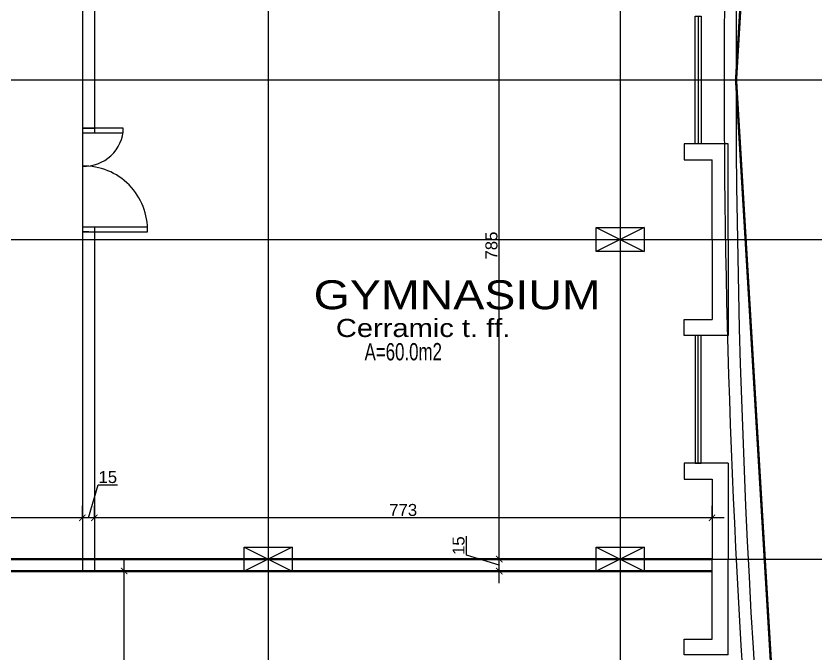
# Model space of a CAD drawing. Extents: x 250879 to 348495, y -51522 to -9360.
# Drawn here: x 299577 to 300580, y -42692 to -41892 of the extents above; entities that cross this region are included whole.
import ezdxf

# ---------------------------------------------------------------- set-up
doc = ezdxf.new("R2010")
doc.units = 0
doc.layers.get('0').update_dxf_attribs({"linetype": 'CONTINUOUS'})
doc.layers.get('DEFPOINTS').update_dxf_attribs({"color": 9, "linetype": 'CONTINUOUS'})
doc.layers.add('A-text finishing', color=6, linetype='CONTINUOUS', lineweight=13)
doc.layers.add('A-text function', color=30, linetype='CONTINUOUS', lineweight=20)
for name, color, linetype in [('AXIS', 1, 'CONTINUOUS'), ('COLUMN', 5, 'CONTINUOUS'), ('FURNITURE', 4, 'CONTINUOUS'), ('HATCH', 8, 'CONTINUOUS'), ('TEXT', 3, 'CONTINUOUS'), ('WALL', 7, 'CONTINUOUS'), ('WALL1', 2, 'CONTINUOUS')]:
    doc.layers.add(name, color=color, linetype=linetype)
doc.styles.add('ARIAL', font='BOD_CR.TTF', dxfattribs={"width": 1.2})
doc.styles.get("Standard").update_dxf_attribs({"font": 'sanss___.ttf', "height": 15})
doc.dimstyles.new('STANDARD$0', dxfattribs={"dimscale": 0, "dimtxt": 12, "dimasz": 8, "dimexe": 15, "dimexo": 0.0625, "dimgap": 2, "dimtad": 1, "dimdec": 0, "dimzin": 0, "dimdsep": 46, "dimtxsty": 'Standard', "dimblk1": 'ARCHTICK', "dimblk2": 'ARCHTICK', "dimsah": 1, "dimcen": 0.09, "dimdle": 15, "dimclrd": 3, "dimclre": 3, "dimclrt": 3, "dimazin": 0, "dimtfac": 1, "dimtdec": 0, "dimtofl": 0, "dimtmove": 1, "dimatfit": 3, "dimldrblk": 'ARCHTICK', "dimfxl": 1.0455, "dimfxlon": 1, "dimtolj": 1, "dimtzin": 0, "dimarcsym": 0})

# ---------------------------------------------------------------- blocks, each defined once
blk = doc.blocks.new('COLUMN')
at = {"layer": 'AXIS'}
for p, q in [((236924.7, -9644.3), (236984.7, -9674.3)), ((236984.7, -9644.3), (236924.7, -9674.3))]:
    blk.add_line(p, q, dxfattribs=at)
at = {"layer": 'COLUMN'}
blk.add_lwpolyline([(236924.7, -9644.3), (236984.7, -9644.3), (236984.7, -9674.3), (236924.7, -9674.3)], close=True, dxfattribs=at)
blk = doc.blocks.new('_ARCHTICK')
at = {"color": 0, "linetype": 'ByBlock', "const_width": 0.15}
blk.add_lwpolyline([(-0.5, -0.5), (0.5, 0.5)], dxfattribs=at)
blk = doc.blocks.new('*D1756')
at = {"layer": 'DEFPOINTS', "color": 0, "linetype": 'Continuous', "transparency": 16777216}
for p in [(299702.3, -42587), (299712.5, -42587), (299740.4, -43498.4)]:
    blk.add_point(p, dxfattribs=at)
at = {"layer": 'WALL', "color": 3, "linetype": 'Continuous', "lineweight": -2, "transparency": 16777216}
for p, q in [((299712.5, -43513.4), (299712.5, -42572)), ((299711.5, -42587), (299727.5, -42587)), ((299713.5, -43498.4), (299697.5, -43498.4))]:
    blk.add_line(p, q, dxfattribs=at)
at = {"layer": 'WALL', "color": 3, "linetype": 'Continuous', "lineweight": -2, "transparency": 16777216, "xscale": 8, "yscale": 8, "zscale": 8}
for p, rotation in [((299712.5, -42587), 90), ((299712.5, -43498.4), 270)]:
    blk.add_blockref('_ARCHTICK', p, dxfattribs=dict(at, rotation=rotation))
at = {"layer": 'WALL', "color": 3, "linetype": 'Continuous', "transparency": 16777216, "insert": (299702.8, -43042.7), "char_height": 15, "attachment_point": 5, "rotation": 90}
blk.add_mtext('\\A1;911', dxfattribs=at)
blk = doc.blocks.new('*D1757')
at = {"layer": 'DEFPOINTS', "color": 0, "linetype": 'Continuous', "transparency": 16777216}
for p in [(299675.3, -42520.3), (299675.3, -42522), (300448.3, -42522)]:
    blk.add_point(p, dxfattribs=at)
at = {"layer": 'WALL', "color": 3, "linetype": 'Continuous', "lineweight": -2, "transparency": 16777216}
for p, q in [((299675.3, -42521.3), (299675.3, -42505.3)), ((300448.3, -42521.3), (300448.3, -42505.3)), ((300463.3, -42520.3), (299660.3, -42520.3))]:
    blk.add_line(p, q, dxfattribs=at)
at = {"layer": 'WALL', "color": 3, "linetype": 'Continuous', "lineweight": -2, "transparency": 16777216, "xscale": 8, "yscale": 8, "zscale": 8, "rotation": 180}
blk.add_blockref('_ARCHTICK', (299675.3, -42520.3), dxfattribs=at)
at = {"layer": 'WALL', "color": 3, "linetype": 'Continuous', "lineweight": -2, "transparency": 16777216, "xscale": 8, "yscale": 8, "zscale": 8}
blk.add_blockref('_ARCHTICK', (300448.3, -42520.3), dxfattribs=at)
at = {"layer": 'WALL', "color": 3, "linetype": 'Continuous', "transparency": 16777216, "insert": (300061.8, -42510.6), "char_height": 15, "attachment_point": 5}
blk.add_mtext('\\A1;773', dxfattribs=at)
blk = doc.blocks.new('*D1884')
at = {"layer": 'DEFPOINTS', "color": 0, "linetype": 'Continuous', "transparency": 16777216}
for p in [(300182, -42572), (300182, -42572), (300182, -42587)]:
    blk.add_point(p, dxfattribs=at)
at = {"layer": 'WALL', "color": 3, "linetype": 'Continuous', "lineweight": -2, "transparency": 16777216}
for p, q in [((300140.8, -42567.1), (300140.8, -42543.2)), ((300182, -42602), (300182, -42557)), ((300182, -42579.5), (300140.8, -42567.1)), ((300182, -42572), (300167, -42572)), ((300182, -42587), (300167, -42587))]:
    blk.add_line(p, q, dxfattribs=at)
at = {"layer": 'WALL', "color": 3, "linetype": 'Continuous', "lineweight": -2, "transparency": 16777216, "xscale": 8, "yscale": 8, "zscale": 8}
for p, rotation in [((300182, -42572), 90), ((300182, -42587), 270)]:
    blk.add_blockref('_ARCHTICK', p, dxfattribs=dict(at, rotation=rotation))
at = {"layer": 'WALL', "color": 3, "linetype": 'Continuous', "transparency": 16777216, "insert": (300131.1, -42555.2), "char_height": 15, "attachment_point": 5, "rotation": 90}
blk.add_mtext('\\A1;15', dxfattribs=at)
blk = doc.blocks.new('*D1885')
at = {"layer": 'DEFPOINTS', "color": 0, "linetype": 'Continuous', "transparency": 16777216}
for p in [(300182, -41787), (300239.5, -41787), (300182, -42572)]:
    blk.add_point(p, dxfattribs=at)
at = {"layer": 'WALL', "color": 3, "linetype": 'Continuous', "lineweight": -2, "transparency": 16777216}
for p, q in [((300182, -42587), (300182, -41772)), ((300183, -41787), (300167, -41787)), ((300182, -42572), (300167, -42572))]:
    blk.add_line(p, q, dxfattribs=at)
at = {"layer": 'WALL', "color": 3, "linetype": 'Continuous', "lineweight": -2, "transparency": 16777216, "xscale": 8, "yscale": 8, "zscale": 8}
for p, rotation in [((300182, -41787), 90), ((300182, -42572), 270)]:
    blk.add_blockref('_ARCHTICK', p, dxfattribs=dict(at, rotation=rotation))
at = {"layer": 'WALL', "color": 3, "linetype": 'Continuous', "transparency": 16777216, "insert": (300172.3, -42179.5), "char_height": 15, "attachment_point": 5, "rotation": 90}
blk.add_mtext('\\A1;785', dxfattribs=at)
blk = doc.blocks.new('*D1910')
at = {"layer": 'DEFPOINTS', "color": 0, "linetype": 'Continuous', "transparency": 16777216}
for p in [(299660.3, -42520.3), (299660.3, -42520.3), (299675.3, -42520.3)]:
    blk.add_point(p, dxfattribs=at)
at = {"layer": 'WALL', "color": 3, "linetype": 'Continuous', "lineweight": -2, "transparency": 16777216}
for p, q in [((299667.8, -42520.3), (299680.2, -42479.1)), ((299680.2, -42479.1), (299704.1, -42479.1)), ((299660.3, -42520.3), (299660.3, -42505.3)), ((299675.3, -42520.3), (299675.3, -42505.3)), ((299690.3, -42520.3), (299645.3, -42520.3))]:
    blk.add_line(p, q, dxfattribs=at)
at = {"layer": 'WALL', "color": 3, "linetype": 'Continuous', "lineweight": -2, "transparency": 16777216, "xscale": 8, "yscale": 8, "zscale": 8, "rotation": 180}
blk.add_blockref('_ARCHTICK', (299660.3, -42520.3), dxfattribs=at)
at = {"layer": 'WALL', "color": 3, "linetype": 'Continuous', "lineweight": -2, "transparency": 16777216, "xscale": 8, "yscale": 8, "zscale": 8}
blk.add_blockref('_ARCHTICK', (299675.3, -42520.3), dxfattribs=at)
at = {"layer": 'WALL', "color": 3, "linetype": 'Continuous', "transparency": 16777216, "insert": (299692.1, -42469.4), "char_height": 15, "attachment_point": 5}
blk.add_mtext('\\A1;15', dxfattribs=at)
blk = doc.blocks.new('*D1911')
at = {"layer": 'DEFPOINTS', "color": 0, "linetype": 'Continuous', "transparency": 16777216}
for p in [(299353.1, -42487.5), (299353.1, -42520.3), (299660.3, -42520.3)]:
    blk.add_point(p, dxfattribs=at)
at = {"layer": 'WALL', "color": 3, "linetype": 'Continuous', "lineweight": -2, "transparency": 16777216}
for p, q in [((299660.3, -42520.3), (299660.3, -42505.3)), ((299675.3, -42520.3), (299338.1, -42520.3)), ((299353.1, -42519.2), (299353.1, -42535.3))]:
    blk.add_line(p, q, dxfattribs=at)
at = {"layer": 'WALL', "color": 3, "linetype": 'Continuous', "lineweight": -2, "transparency": 16777216, "xscale": 8, "yscale": 8, "zscale": 8, "rotation": 180}
blk.add_blockref('_ARCHTICK', (299353.1, -42520.3), dxfattribs=at)
at = {"layer": 'WALL', "color": 3, "linetype": 'Continuous', "lineweight": -2, "transparency": 16777216, "xscale": 8, "yscale": 8, "zscale": 8}
blk.add_blockref('_ARCHTICK', (299660.3, -42520.3), dxfattribs=at)
at = {"layer": 'WALL', "color": 3, "linetype": 'Continuous', "transparency": 16777216, "insert": (299506.7, -42510.6), "char_height": 15, "attachment_point": 5}
blk.add_mtext('\\A1;307', dxfattribs=at)

msp = doc.modelspace()

# ---------------------------------------------------------------- linework, layer by layer
at = {"layer": 'AXIS'}
for p, q in [((299892.84974, -39780.65994), (299892.84974, -43810.85677)), ((300333.32662, -39780.65994), (300333.32662, -43803.29107)), ((285747.17429, -41972.08046), (334477.223, -41972.08046)), ((299660.32662, -42038.37288), (299660.32662, -42156.46172)), ((298444.6865, -42171.99817), (299673.35704, -42171.99817)), ((299644.89892, -42171.99817), (300794.07145, -42171.99817)), ((298448.70416, -42571.99817), (300794.07145, -42571.99817))]:
    msp.add_line(p, q, dxfattribs=at)
at = {"layer": 'FURNITURE'}
msp.add_line((299660.32662, -42162.46172), (299741.63721, -42162.46172), dxfattribs=at)
at = {"layer": 'FURNITURE', "ltscale": 3}
for points in [[(300434.65556, -42052.08046), (300426.99768, -42052.08046), (300426.99768, -41892.08046), (300434.65556, -41892.08046)], [(300434.65556, -42291.91587), (300426.99768, -42291.91587), (300426.99768, -42451.91587), (300434.65556, -42451.91587)]]:
    msp.add_lwpolyline(points, close=True, dxfattribs=at)
at = {"layer": 'FURNITURE', "flags": 128}
for points in [[(299660.32662, -42038.37288), (299711.51169, -42038.37288), (299711.51169, -42032.37288), (299660.32662, -42032.37288), (299660.32662, -42038.37288)], [(299660.32662, -42162.46172), (299741.63721, -42162.46172), (299741.63721, -42156.46172), (299660.32662, -42156.46172), (299660.32662, -42162.46172)]]:
    msp.add_lwpolyline(points, dxfattribs=at)
at = {"layer": 'FURNITURE'}
for centre, radius, start, end in [((299663.05358, -42031.50091), 48.46595, 266.77451582, 358.96910927), ((299661.9966, -42159.63347), 79.76088, 357.96791912, 91.19970587)]:
    msp.add_arc(centre, radius, start, end, dxfattribs=at)
at = {"layer": 'HATCH', "linetype": 'ByBlock', "ltscale": 3}
msp.add_line((300448.32662, -42571.99817), (299895.32662, -42571.99817), dxfattribs=at)
at = {"layer": 'WALL', "ltscale": 3}
for p, q in [((299660.32662, -41651.53088), (299660.32662, -42038.37288)), ((299675.32662, -41651.53088), (299675.32662, -42038.37288)), ((299675.32662, -42032.37288), (299660.32662, -42032.37288)), ((299660.32662, -42156.46172), (299660.32662, -42586.99817)), ((299675.32662, -42156.46172), (299675.32662, -42586.99817)), ((299668.32662, -42162.46172), (299660.32662, -42162.46172))]:
    msp.add_line(p, q, dxfattribs=at)
at = {"layer": 'WALL', "linetype": 'Continuous'}
for p, q in [((299660.32662, -42032.37288), (299675.32662, -42032.37288)), ((299664.32662, -42079.90663), (299664.32662, -42079.95013)), ((299668.32662, -42079.67915), (299668.32662, -42080.12417)), ((299660.32662, -42162.46172), (299675.32662, -42162.46172))]:
    msp.add_line(p, q, dxfattribs=at)
at = {"layer": 'WALL', "color": 4, "linetype": 'Continuous', "const_width": 3}
msp.add_lwpolyline([(300353.82782, -43642.32734), (299572.69028, -43575.47948), (298791.55274, -43642.32734), (298791.55274, -43513.39069), (298670.99058, -43513.39069), (298670.99058, -43392.32734), (298582.05394, -43392.32734), (298665.23697, -42179.49817), (298607.62282, -42179.49817), (298607.62282, -41756.99817), (298665.08211, -41755.95524), (298582.05394, -40551.83358), (298670.99058, -40551.83358), (298670.99058, -40438.53422), (300474.38997, -40435.93481), (300474.38997, -40551.83358), (300563.32662, -40551.83358), (300478.33721, -41972.08046), (300563.32662, -43392.32734), (300474.38997, -43392.32734), (300474.38997, -43513.39069), (300353.32662, -43513.39069), (300353.32662, -43642.28445)], dxfattribs=at)
at = {"layer": 'WALL', "linetype": 'Continuous', "ltscale": 3}
for points in [[(300468.32662, -42052.08046), (300448.32662, -42052.08046), (300413.32662, -42052.08046), (300413.32662, -42072.08046), (300448.32662, -42072.08046)], [(300468.32662, -42171.99817), (300468.32662, -42052.08046)], [(300448.32662, -42171.99817), (300448.32662, -42072.08046)], [(300448.32662, -42171.99817), (300448.32662, -42271.91587)], [(300468.32662, -42171.99817), (300468.32662, -42291.91587)], [(300468.32662, -42291.91587), (300448.32662, -42291.91587), (300413.32662, -42291.91587), (300413.32662, -42271.91587), (300448.32662, -42271.91587)], [(300468.32662, -42451.91587), (300448.32662, -42451.91587), (300413.32662, -42451.91587), (300413.32662, -42471.91587), (300448.32662, -42471.91587)], [(300468.32662, -42451.91587), (300468.32662, -42571.99817)], [(300448.32662, -42471.91587), (300448.32662, -42571.99817)], [(300448.32662, -42672.08046), (300448.32662, -42571.99817)], [(300468.32662, -42692.08046), (300468.32662, -42571.99817)], [(300468.32662, -42692.08046), (300448.32662, -42692.08046), (300413.32662, -42692.08046), (300413.32662, -42672.08046), (300448.32662, -42672.08046)]]:
    msp.add_lwpolyline(points, dxfattribs=at)
at = {"layer": 'WALL', "linetype": 'Continuous', "const_width": 3}
for points in [[(300363.32662, -42571.99817), (300448.32662, -42571.99817), (299013.2334, -42571.99817)], [(300363.32662, -42586.99817), (300448.32662, -42586.99817), (299013.2334, -42586.99817)]]:
    msp.add_lwpolyline(points, dxfattribs=at)
at = {"layer": 'WALL1'}
for p, q in [((300430.82662, -41892.08046), (300430.82662, -42052.08046)), ((300430.82662, -42451.91587), (300430.82662, -42291.91587))]:
    msp.add_line(p, q, dxfattribs=at)
for radius, start, end in [(11909.27437, 173.150860683, 186.849139317), (11924.27437, 175.261308771, 184.738691229)]:
    msp.add_arc((312387.61157, -41972.08046), radius, start, end, dxfattribs=at)

# ---------------------------------------------------------------- block references
at = {"layer": 'WALL', "linetype": 'Continuous'}
for p in [(63378.62714, -32512.74165), (62938.15026, -32912.74165), (63378.62714, -32912.74165)]:
    msp.add_blockref('COLUMN', p, dxfattribs=at)

# ---------------------------------------------------------------- texts
at = {"layer": 'A-text finishing', "style": 'ARIAL', "width": 1.2}
msp.add_text('Cerramic t. ff.', height=22.68, dxfattribs=at).set_placement((299977.53739, -42293.98096))
at = {"layer": 'A-text function', "insert": (299949.75593, -42222.9565), "char_height": 36.288, "width": 1099.354112, "attachment_point": 1, "style": 'ARIAL'}
msp.add_mtext('GYMNASIUM', dxfattribs=at)
at = {"layer": 'TEXT', "width": 0.7}
msp.add_text('A=60.0m2', height=21.6, rotation=0.12694545, dxfattribs=at).set_placement((300013.44031, -42323.31476))

# ---------------------------------------------------------------- dimensions: what is measured, and where the dimension line sits
at = {"layer": 'WALL', "linetype": 'Continuous'}
for base, p1, p2, picture, middle in [((300181.99591, -41786.99817), (300181.99591, -42571.99817), (300239.50269, -41786.99817), '*D1885', (300172.26957, -42179.49817)), ((300181.99591, -42571.99817), (300181.99591, -42586.99817), (300181.99591, -42571.99817), '*D1884', (300131.09056, -42565.14446)), ((299712.49592, -42586.99817), (299740.3853, -43498.39069), (299702.33729, -42586.99817), '*D1756', (299702.76958, -43042.69443))]:
    dim = msp.add_linear_dim(base=base, p1=p1, p2=p2, angle=90, dimstyle='STANDARD$0', override={"dimscale": 1}, dxfattribs=at)
    dim.commit()
    dim.dimension.update_dxf_attribs({"geometry": picture, "text_midpoint": middle})
for base, p1, p2, picture, middle in [((299660.32662, -42520.29409), (299675.32662, -42520.29409), (299660.32662, -42520.29409), '*D1910', (299682.18032, -42469.38874)), ((299353.11663, -42520.29409), (299660.32662, -42520.29409), (299353.11663, -42487.54712), '*D1911', (299506.72162, -42510.55747)), ((299675.32662, -42520.29409), (300448.32662, -42521.95702), (299675.32662, -42521.95702), '*D1757', (300061.82662, -42510.55747))]:
    dim = msp.add_linear_dim(base=base, p1=p1, p2=p2, dimstyle='STANDARD$0', override={"dimscale": 1}, dxfattribs=at)
    dim.commit()
    dim.dimension.update_dxf_attribs({"geometry": picture, "text_midpoint": middle})

doc.saveas('drawing.dxf')
